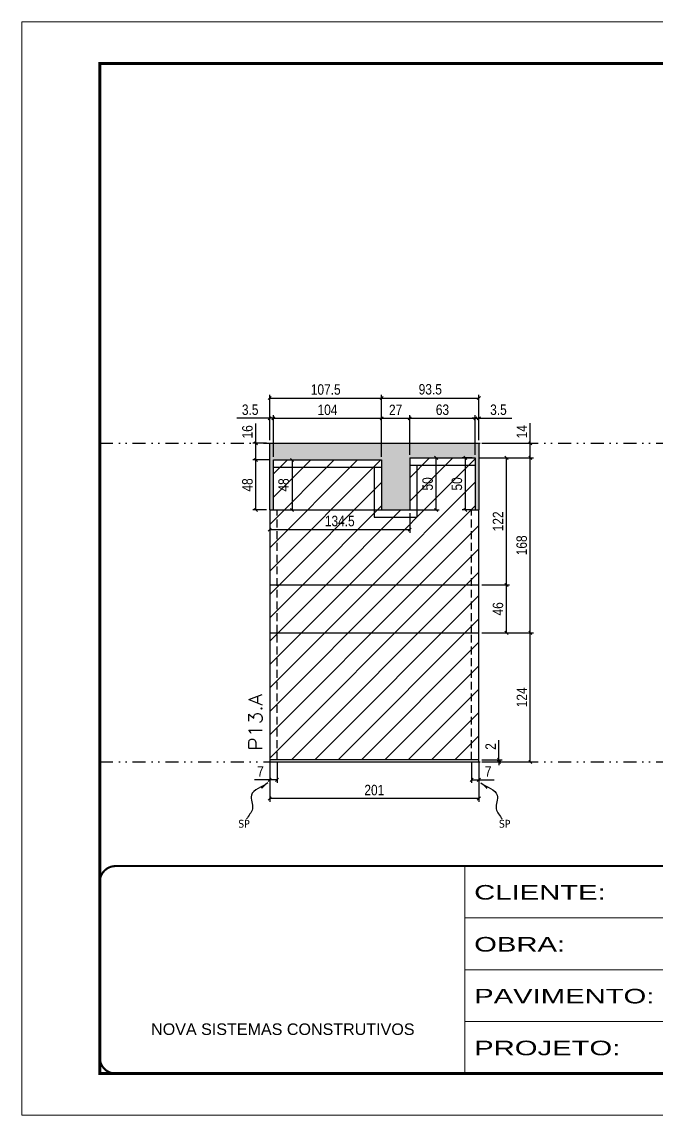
# Model space of a CAD drawing. Extents: x 14400 to 27878, y -21631 to 6985.
# Drawn here: x 16012 to 16622, y 192 to 1242 of the extents above; entities that cross this region are included whole.
import ezdxf

# ---------------------------------------------------------------- set-up
doc = ezdxf.new("R2010")
doc.units = 0
for name, pattern in [('CONTINUO', [0]), ('DASHED', [0.75, 0.5, -0.25]), ('DIVIDE2', [0.625, 0.25, -0.125, 0, -0.125, 0, -0.125]), ('HIDDEN', [0.375, 0.25, -0.125])]:
    doc.linetypes.add(name, pattern=pattern)
for name, color, linetype in [('COTA', 241, 'Continuous'), ('Nível', 160, 'Continuous'), ('Painéis', 200, 'Continuous'), ('SARR_2.2x7', 40, 'Continuous'), ('texto', 7, 'Continuous')]:
    doc.layers.add(name, color=color, linetype=linetype)
for name, color, linetype, lineweight in [('Folhas', 255, 'Continuous', 9), ('Hachura', 251, 'Continuous', 9), ('SARRAFO DE PRESSAO', 251, 'DASHED', 9), ('Texto Seção', 7, 'Continuous', 15)]:
    doc.layers.add(name, color=color, linetype=linetype, lineweight=lineweight)
doc.styles.add('ARIAL', font='arial.ttf')
doc.styles.add('COTA TECNICA', font='techl___.ttf', dxfattribs={"height": 10})
doc.styles.add('COTA TECNICA-50', font='techl___.ttf', dxfattribs={"height": 10})
doc.styles.add('REGUA-120', font='ROMANS.shx', dxfattribs={"height": 15})
doc.styles.get("Standard").update_dxf_attribs({"font": 'arial.ttf'})
doc.styles.add('Tecnologia', font='')
doc.styles.get('Tecnologia').set_extended_font_data('Forgotten Futurist')
doc.dimstyles.new('COTA PAINEL-50', dxfattribs={"dimtxt": 10, "dimasz": 3, "dimexe": 3, "dimexo": 3, "dimgap": 3, "dimtad": 1, "dimdec": 1, "dimzin": 12, "dimdsep": 46, "dimtxsty": 'COTA TECNICA-50', "dimblk1": 'OBLIQUE', "dimblk2": 'OBLIQUE', "dimsah": 1, "dimcen": 0.9, "dimclrd": 4, "dimclre": 4, "dimclrt": 240, "dimadec": 1, "dimazin": 3, "dimtfac": 1, "dimtdec": 1, "dimtmove": 0, "dimatfit": 3, "dimfxl": 1, "dimtolj": 1, "dimtzin": 12, "dimarcsym": 0})
doc.dimstyles.new('PAINEL', dxfattribs={"dimtxt": 10, "dimasz": 3, "dimexe": 3, "dimexo": 3, "dimgap": 3, "dimtad": 1, "dimdec": 1, "dimzin": 12, "dimdsep": 46, "dimtxsty": 'COTA TECNICA', "dimblk1": 'OBLIQUE', "dimblk2": 'OBLIQUE', "dimsah": 1, "dimcen": 0.9, "dimclrd": 4, "dimclre": 4, "dimclrt": 240, "dimadec": 1, "dimazin": 3, "dimtfac": 1, "dimtdec": 1, "dimtmove": 0, "dimatfit": 3, "dimfxl": 1, "dimtolj": 1, "dimtzin": 12, "dimarcsym": 0})
doc.dimstyles.get("Standard").update_dxf_attribs({"dimtxt": 0.18, "dimasz": 0.18, "dimexe": 0.18, "dimexo": 0.0625, "dimgap": 0.09, "dimtad": 0, "dimtih": 1, "dimtoh": 1, "dimdec": 4, "dimzin": 0, "dimdsep": 46, "dimtxsty": 'Standard', "dimcen": 0.09, "dimadec": 0, "dimazin": 0, "dimtfac": 1, "dimtdec": 4, "dimtofl": 0, "dimtmove": 0, "dimatfit": 3, "dimfxl": 1, "dimtolj": 1, "dimtzin": 0, "dimarcsym": 0})

# ---------------------------------------------------------------- blocks, each defined once
blk = doc.blocks.new('9999999999')
at = {"color": 30, "linetype": 'CONTINUO'}
for p, q in [((98564.6, 34230.2), (98564.6, 34429.4)), ((98564.6, 34379.6), (99584, 34379.6)), ((98564.6, 34329.8), (99488, 34329.8)), ((98564.6, 34280), (99488, 34280))]:
    blk.add_line(p, q, dxfattribs=at)
at = {"color": 30, "linetype": 'CONTINUO', "const_width": 2}
blk.add_lwpolyline([(99584, 34230.2), (99584, 34414.4, 0.414214), (99569, 34429.4), (98229, 34429.4, 0.414214), (98214, 34414.4), (98214, 34245.2, 0.414214), (98229, 34230.2), (99584, 34230.2)], format="xyb", dxfattribs=at)
at = {"layer": 'Folhas'}
blk.add_lwpolyline([(98139, 34190.2), (99624, 34190.2), (99624, 35240.2), (98139, 35240.2)], close=True, dxfattribs=at)
at = {"layer": 'Folhas', "color": 30, "const_width": 3}
blk.add_lwpolyline([(98214, 34230.2), (99584, 34230.2), (99584, 35200.2), (98214, 35200.2)], close=True, dxfattribs=at)
at = {"color": 7, "linetype": 'Continuous', "ltscale": 5, "style": 'ARIAL'}
blk.add_text('NOVA SISTEMAS CONSTRUTIVOS', height=11.059, dxfattribs=at).set_placement((98263.2, 34267.2))
at = {"layer": 'Folhas', "color": 7, "style": 'Tecnologia', "width": 1.5}
for s, p in [('CLIENTE:', (98573.7, 34397.2)), ('OBRA:', (98573.7, 34347.3)), ('PAVIMENTO:', (98573.7, 34297.5)), ('PROJETO:', (98573.7, 34247.7))]:
    blk.add_text(s, height=14, dxfattribs=at).set_placement(p)
blk = doc.blocks.new('_Oblique')
at = {"color": 0, "linetype": 'ByBlock', "lineweight": -2}
blk.add_line((-0.5, -0.5), (0.5, 0.5), dxfattribs=at)
blk = doc.blocks.new('*D1601')
at = {"layer": 'COTA', "color": 4, "lineweight": -2, "transparency": 16777216}
for p, q in [((16250.2, 530.1), (16250.2, 492.9)), ((16451.2, 530.1), (16451.2, 492.9)), ((16451.2, 495.9), (16250.2, 495.9))]:
    blk.add_line(p, q, dxfattribs=at)
at = {"layer": 'Defpoints', "color": 0, "transparency": 16777216}
for p in [(16250.2, 533.1), (16451.2, 533.1), (16250.2, 495.9)]:
    blk.add_point(p, dxfattribs=at)
at = {"layer": 'COTA', "color": 4, "lineweight": -2, "transparency": 16777216, "xscale": 3, "yscale": 3, "zscale": 3, "rotation": 180}
blk.add_blockref('_Oblique', (16250.2, 495.9), dxfattribs=at)
at = {"layer": 'COTA', "color": 4, "lineweight": -2, "transparency": 16777216, "xscale": 3, "yscale": 3, "zscale": 3}
blk.add_blockref('_Oblique', (16451.2, 495.9), dxfattribs=at)
at = {"layer": 'COTA', "color": 240, "transparency": 16777216, "insert": (16350.7, 504), "char_height": 10, "attachment_point": 5, "style": 'COTA TECNICA'}
blk.add_mtext('\\A1;201', dxfattribs=at)
blk = doc.blocks.new('*D1602')
at = {"layer": 'COTA', "color": 4, "lineweight": -2, "transparency": 16777216}
for p, q in [((16444.2, 530.1), (16444.2, 510.9)), ((16451.2, 528.1), (16451.2, 510.9)), ((16444.2, 513.9), (16451.2, 513.9)), ((16451.2, 513.9), (16465.9, 513.9))]:
    blk.add_line(p, q, dxfattribs=at)
at = {"layer": 'Defpoints', "color": 0, "transparency": 16777216}
for p in [(16444.2, 533.1), (16451.2, 531.1), (16451.2, 513.9)]:
    blk.add_point(p, dxfattribs=at)
at = {"layer": 'COTA', "color": 4, "lineweight": -2, "transparency": 16777216, "xscale": 3, "yscale": 3, "zscale": 3, "rotation": 180}
blk.add_blockref('_Oblique', (16444.2, 513.9), dxfattribs=at)
at = {"layer": 'COTA', "color": 4, "lineweight": -2, "transparency": 16777216, "xscale": 3, "yscale": 3, "zscale": 3}
blk.add_blockref('_Oblique', (16451.2, 513.9), dxfattribs=at)
at = {"layer": 'COTA', "color": 240, "transparency": 16777216, "insert": (16460.1, 522), "char_height": 10, "attachment_point": 5, "style": 'COTA TECNICA-50'}
blk.add_mtext('\\A1;7', dxfattribs=at)
blk = doc.blocks.new('*D1603')
at = {"layer": 'COTA', "color": 4, "lineweight": -2, "transparency": 16777216}
for p, q in [((16470.5, 533.1), (16470.5, 551.9)), ((16454.2, 533.1), (16473.5, 533.1)), ((16454.2, 531.1), (16473.5, 531.1)), ((16470.5, 531.1), (16470.5, 533.1)), ((16470.5, 531.1), (16470.5, 528.1))]:
    blk.add_line(p, q, dxfattribs=at)
at = {"layer": 'Defpoints', "color": 0, "transparency": 16777216}
for p in [(16451.2, 533.1), (16451.2, 531.1), (16470.5, 531.1)]:
    blk.add_point(p, dxfattribs=at)
at = {"layer": 'COTA', "color": 4, "lineweight": -2, "transparency": 16777216, "xscale": 3, "yscale": 3, "zscale": 3}
for p, rotation in [((16470.5, 533.1), 270), ((16470.5, 531.1), 90)]:
    blk.add_blockref('_Oblique', p, dxfattribs=dict(at, rotation=rotation))
at = {"layer": 'COTA', "color": 240, "transparency": 16777216, "insert": (16462.5, 545.9), "char_height": 10, "attachment_point": 5, "rotation": 90, "style": 'COTA TECNICA-50'}
blk.add_mtext('\\A1;2', dxfattribs=at)
blk = doc.blocks.new('*D1604')
at = {"layer": 'COTA', "color": 4, "lineweight": -2, "transparency": 16777216}
for p, q in [((16450.7, 823.1), (16503.6, 823.1)), ((16500.6, 655.1), (16500.6, 823.1)), ((16454.2, 655.1), (16503.6, 655.1))]:
    blk.add_line(p, q, dxfattribs=at)
at = {"layer": 'Defpoints', "color": 0, "transparency": 16777216}
for p in [(16447.7, 823.1), (16500.6, 823.1), (16451.2, 655.1)]:
    blk.add_point(p, dxfattribs=at)
at = {"layer": 'COTA', "color": 4, "lineweight": -2, "transparency": 16777216, "xscale": 3, "yscale": 3, "zscale": 3}
for p, rotation in [((16500.6, 823.1), 90), ((16500.6, 655.1), 270)]:
    blk.add_blockref('_Oblique', p, dxfattribs=dict(at, rotation=rotation))
at = {"layer": 'COTA', "color": 240, "transparency": 16777216, "insert": (16492.4, 739.1), "char_height": 10, "attachment_point": 5, "rotation": 90, "style": 'COTA TECNICA-50'}
blk.add_mtext('\\A1;168', dxfattribs=at)
blk = doc.blocks.new('*D1605')
at = {"layer": 'COTA', "color": 4, "linetype": 'ByBlock', "lineweight": -2, "transparency": 16777216}
for p, q in [((16454.2, 655.1), (16503.6, 655.1)), ((16500.6, 531.1), (16500.6, 655.1)), ((16454.2, 531.1), (16503.6, 531.1))]:
    blk.add_line(p, q, dxfattribs=at)
at = {"layer": 'Defpoints', "color": 0, "linetype": 'ByBlock', "transparency": 16777216}
for p in [(16451.2, 655.1), (16500.6, 655.1), (16451.2, 531.1)]:
    blk.add_point(p, dxfattribs=at)
at = {"layer": 'COTA', "color": 4, "linetype": 'ByBlock', "lineweight": -2, "transparency": 16777216, "xscale": 3, "yscale": 3, "zscale": 3}
for p, rotation in [((16500.6, 655.1), 90), ((16500.6, 531.1), 270)]:
    blk.add_blockref('_Oblique', p, dxfattribs=dict(at, rotation=rotation))
at = {"layer": 'COTA', "color": 240, "linetype": 'ByBlock', "transparency": 16777216, "insert": (16492.5, 593.1), "char_height": 10, "attachment_point": 5, "rotation": 90, "style": 'COTA TECNICA'}
blk.add_mtext('\\A1;124', dxfattribs=at)
blk = doc.blocks.new('*D1609')
at = {"layer": 'COTA', "color": 4, "lineweight": -2, "transparency": 16777216}
for p, q in [((16250.2, 528.1), (16250.2, 510.9)), ((16257.2, 530.1), (16257.2, 510.9)), ((16250.2, 513.9), (16235.5, 513.9)), ((16257.2, 513.9), (16250.2, 513.9))]:
    blk.add_line(p, q, dxfattribs=at)
at = {"layer": 'Defpoints', "color": 0, "transparency": 16777216}
for p in [(16250.2, 531.1), (16257.2, 533.1), (16250.2, 513.9)]:
    blk.add_point(p, dxfattribs=at)
at = {"layer": 'COTA', "color": 4, "lineweight": -2, "transparency": 16777216, "xscale": 3, "yscale": 3, "zscale": 3, "rotation": 180}
blk.add_blockref('_Oblique', (16250.2, 513.9), dxfattribs=at)
at = {"layer": 'COTA', "color": 4, "lineweight": -2, "transparency": 16777216, "xscale": 3, "yscale": 3, "zscale": 3}
blk.add_blockref('_Oblique', (16257.2, 513.9), dxfattribs=at)
at = {"layer": 'COTA', "color": 240, "transparency": 16777216, "insert": (16241.3, 522), "char_height": 10, "attachment_point": 5, "style": 'COTA TECNICA-50'}
blk.add_mtext('\\A1;7', dxfattribs=at)
blk = doc.blocks.new('*D1614')
at = {"layer": 'COTA', "color": 4, "lineweight": -2, "transparency": 16777216}
for p, q in [((16500.6, 837.1), (16500.6, 856.3)), ((16454.2, 837.1), (16503.6, 837.1)), ((16500.6, 823.1), (16500.6, 837.1)), ((16450.7, 823.1), (16503.6, 823.1))]:
    blk.add_line(p, q, dxfattribs=at)
at = {"layer": 'Defpoints', "color": 0, "transparency": 16777216}
for p in [(16451.2, 837.1), (16500.6, 837.1), (16447.7, 823.1)]:
    blk.add_point(p, dxfattribs=at)
at = {"layer": 'COTA', "color": 4, "lineweight": -2, "transparency": 16777216, "xscale": 3, "yscale": 3, "zscale": 3}
for p, rotation in [((16500.6, 837.1), 90), ((16500.6, 823.1), 270)]:
    blk.add_blockref('_Oblique', p, dxfattribs=dict(at, rotation=rotation))
at = {"layer": 'COTA', "color": 240, "transparency": 16777216, "insert": (16492.5, 848.2), "char_height": 10, "attachment_point": 5, "rotation": 90, "style": 'COTA TECNICA'}
blk.add_mtext('\\A1;14', dxfattribs=at)
blk = doc.blocks.new('*D2803')
at = {"layer": 'COTA', "color": 4, "lineweight": -2, "transparency": 16777216}
for p, q in [((16250.2, 861.1), (16218.6, 861.1)), ((16250.2, 840.1), (16250.2, 864.1)), ((16253.7, 861.1), (16250.2, 861.1)), ((16253.7, 824.1), (16253.7, 864.1)), ((16253.7, 861.1), (16256.7, 861.1))]:
    blk.add_line(p, q, dxfattribs=at)
at = {"layer": 'Defpoints', "color": 0, "transparency": 16777216}
for p in [(16250.2, 861.1), (16250.2, 837.1), (16253.7, 821.1)]:
    blk.add_point(p, dxfattribs=at)
at = {"layer": 'COTA', "color": 4, "lineweight": -2, "transparency": 16777216, "xscale": 3, "yscale": 3, "zscale": 3}
blk.add_blockref('_Oblique', (16250.2, 861.1), dxfattribs=at)
at = {"layer": 'COTA', "color": 4, "lineweight": -2, "transparency": 16777216, "xscale": 3, "yscale": 3, "zscale": 3, "rotation": 180}
blk.add_blockref('_Oblique', (16253.7, 861.1), dxfattribs=at)
at = {"layer": 'COTA', "color": 240, "transparency": 16777216, "insert": (16231.4, 869.3), "char_height": 10, "attachment_point": 5, "style": 'COTA TECNICA'}
blk.add_mtext('\\A1;3.5', dxfattribs=at)
blk = doc.blocks.new('*D2804')
at = {"layer": 'COTA', "color": 4, "lineweight": -2, "transparency": 16777216}
for p, q in [((16253.7, 824.1), (16253.7, 864.1)), ((16253.7, 861.1), (16357.7, 861.1)), ((16357.7, 824.1), (16357.7, 864.1))]:
    blk.add_line(p, q, dxfattribs=at)
at = {"layer": 'Defpoints', "color": 0, "transparency": 16777216}
for p in [(16357.7, 861.1), (16253.7, 821.1), (16357.7, 821.1)]:
    blk.add_point(p, dxfattribs=at)
at = {"layer": 'COTA', "color": 4, "lineweight": -2, "transparency": 16777216, "xscale": 3, "yscale": 3, "zscale": 3, "rotation": 180}
blk.add_blockref('_Oblique', (16253.7, 861.1), dxfattribs=at)
at = {"layer": 'COTA', "color": 4, "lineweight": -2, "transparency": 16777216, "xscale": 3, "yscale": 3, "zscale": 3}
blk.add_blockref('_Oblique', (16357.7, 861.1), dxfattribs=at)
at = {"layer": 'COTA', "color": 240, "transparency": 16777216, "insert": (16305.7, 869.2), "char_height": 10, "attachment_point": 5, "style": 'COTA TECNICA'}
blk.add_mtext('\\A1;104', dxfattribs=at)
blk = doc.blocks.new('*D2805')
at = {"layer": 'COTA', "color": 4, "lineweight": -2, "transparency": 16777216}
for p, q in [((16250.2, 840.1), (16250.2, 883.6)), ((16357.7, 824.1), (16357.7, 883.6)), ((16250.2, 880.6), (16357.7, 880.6))]:
    blk.add_line(p, q, dxfattribs=at)
at = {"layer": 'Defpoints', "color": 0, "transparency": 16777216}
for p in [(16357.7, 880.6), (16250.2, 837.1), (16357.7, 821.1)]:
    blk.add_point(p, dxfattribs=at)
at = {"layer": 'COTA', "color": 4, "lineweight": -2, "transparency": 16777216, "xscale": 3, "yscale": 3, "zscale": 3, "rotation": 180}
blk.add_blockref('_Oblique', (16250.2, 880.6), dxfattribs=at)
at = {"layer": 'COTA', "color": 4, "lineweight": -2, "transparency": 16777216, "xscale": 3, "yscale": 3, "zscale": 3}
blk.add_blockref('_Oblique', (16357.7, 880.6), dxfattribs=at)
at = {"layer": 'COTA', "color": 240, "transparency": 16777216, "insert": (16304, 888.7), "char_height": 10, "attachment_point": 5, "style": 'COTA TECNICA'}
blk.add_mtext('\\A1;107.5', dxfattribs=at)
blk = doc.blocks.new('*D2806')
at = {"layer": 'COTA', "color": 4, "lineweight": -2, "transparency": 16777216}
for p, q in [((16357.7, 824.1), (16357.7, 864.1)), ((16357.7, 861.1), (16384.7, 861.1)), ((16384.7, 826.1), (16384.7, 864.1))]:
    blk.add_line(p, q, dxfattribs=at)
at = {"layer": 'Defpoints', "color": 0, "transparency": 16777216}
for p in [(16384.7, 861.1), (16357.7, 821.1), (16384.7, 823.1)]:
    blk.add_point(p, dxfattribs=at)
at = {"layer": 'COTA', "color": 4, "lineweight": -2, "transparency": 16777216, "xscale": 3, "yscale": 3, "zscale": 3, "rotation": 180}
blk.add_blockref('_Oblique', (16357.7, 861.1), dxfattribs=at)
at = {"layer": 'COTA', "color": 4, "lineweight": -2, "transparency": 16777216, "xscale": 3, "yscale": 3, "zscale": 3}
blk.add_blockref('_Oblique', (16384.7, 861.1), dxfattribs=at)
at = {"layer": 'COTA', "color": 240, "transparency": 16777216, "insert": (16371.2, 869.2), "char_height": 10, "attachment_point": 5, "style": 'COTA TECNICA'}
blk.add_mtext('\\A1;27', dxfattribs=at)
blk = doc.blocks.new('*D2807')
at = {"layer": 'COTA', "color": 4, "lineweight": -2, "transparency": 16777216}
for p, q in [((16384.7, 826.1), (16384.7, 864.1)), ((16384.7, 861.1), (16447.7, 861.1)), ((16447.7, 826.1), (16447.7, 864.1))]:
    blk.add_line(p, q, dxfattribs=at)
at = {"layer": 'Defpoints', "color": 0, "transparency": 16777216}
for p in [(16447.7, 861.1), (16384.7, 823.1), (16447.7, 823.1)]:
    blk.add_point(p, dxfattribs=at)
at = {"layer": 'COTA', "color": 4, "lineweight": -2, "transparency": 16777216, "xscale": 3, "yscale": 3, "zscale": 3, "rotation": 180}
blk.add_blockref('_Oblique', (16384.7, 861.1), dxfattribs=at)
at = {"layer": 'COTA', "color": 4, "lineweight": -2, "transparency": 16777216, "xscale": 3, "yscale": 3, "zscale": 3}
blk.add_blockref('_Oblique', (16447.7, 861.1), dxfattribs=at)
at = {"layer": 'COTA', "color": 240, "transparency": 16777216, "insert": (16416.2, 869.3), "char_height": 10, "attachment_point": 5, "style": 'COTA TECNICA'}
blk.add_mtext('\\A1;63', dxfattribs=at)
blk = doc.blocks.new('*D2808')
at = {"layer": 'COTA', "color": 4, "lineweight": -2, "transparency": 16777216}
for p, q in [((16447.7, 861.1), (16444.7, 861.1)), ((16447.7, 826.1), (16447.7, 864.1)), ((16447.7, 861.1), (16451.2, 861.1)), ((16451.2, 840.1), (16451.2, 864.1)), ((16451.2, 861.1), (16482.8, 861.1))]:
    blk.add_line(p, q, dxfattribs=at)
at = {"layer": 'Defpoints', "color": 0, "transparency": 16777216}
for p in [(16451.2, 861.1), (16451.2, 837.1), (16447.7, 823.1)]:
    blk.add_point(p, dxfattribs=at)
at = {"layer": 'COTA', "color": 4, "lineweight": -2, "transparency": 16777216, "xscale": 3, "yscale": 3, "zscale": 3}
blk.add_blockref('_Oblique', (16447.7, 861.1), dxfattribs=at)
at = {"layer": 'COTA', "color": 4, "lineweight": -2, "transparency": 16777216, "xscale": 3, "yscale": 3, "zscale": 3, "rotation": 180}
blk.add_blockref('_Oblique', (16451.2, 861.1), dxfattribs=at)
at = {"layer": 'COTA', "color": 240, "transparency": 16777216, "insert": (16470, 869.3), "char_height": 10, "attachment_point": 5, "style": 'COTA TECNICA'}
blk.add_mtext('\\A1;3.5', dxfattribs=at)
blk = doc.blocks.new('*D2809')
at = {"layer": 'COTA', "color": 4, "lineweight": -2, "transparency": 16777216}
for p, q in [((16357.7, 824.1), (16357.7, 883.6)), ((16451.2, 840.1), (16451.2, 883.6)), ((16357.7, 880.6), (16451.2, 880.6))]:
    blk.add_line(p, q, dxfattribs=at)
at = {"layer": 'Defpoints', "color": 0, "transparency": 16777216}
for p in [(16451.2, 880.6), (16451.2, 837.1), (16357.7, 821.1)]:
    blk.add_point(p, dxfattribs=at)
at = {"layer": 'COTA', "color": 4, "lineweight": -2, "transparency": 16777216, "xscale": 3, "yscale": 3, "zscale": 3, "rotation": 180}
blk.add_blockref('_Oblique', (16357.7, 880.6), dxfattribs=at)
at = {"layer": 'COTA', "color": 4, "lineweight": -2, "transparency": 16777216, "xscale": 3, "yscale": 3, "zscale": 3}
blk.add_blockref('_Oblique', (16451.2, 880.6), dxfattribs=at)
at = {"layer": 'COTA', "color": 240, "transparency": 16777216, "insert": (16404.5, 888.9), "char_height": 10, "attachment_point": 5, "style": 'COTA TECNICA'}
blk.add_mtext('\\A1;93.5', dxfattribs=at)
blk = doc.blocks.new('*D2810')
at = {"layer": 'COTA', "color": 4, "lineweight": -2, "transparency": 16777216}
for p, q in [((16250.2, 770.1), (16250.2, 751.2)), ((16384.7, 770.1), (16384.7, 751.2)), ((16250.2, 754.2), (16384.7, 754.2))]:
    blk.add_line(p, q, dxfattribs=at)
at = {"layer": 'Defpoints', "color": 0, "transparency": 16777216}
for p in [(16250.2, 773.1), (16384.7, 773.1), (16384.7, 754.2)]:
    blk.add_point(p, dxfattribs=at)
at = {"layer": 'COTA', "color": 4, "lineweight": -2, "transparency": 16777216, "xscale": 3, "yscale": 3, "zscale": 3, "rotation": 180}
blk.add_blockref('_Oblique', (16250.2, 754.2), dxfattribs=at)
at = {"layer": 'COTA', "color": 4, "lineweight": -2, "transparency": 16777216, "xscale": 3, "yscale": 3, "zscale": 3}
blk.add_blockref('_Oblique', (16384.7, 754.2), dxfattribs=at)
at = {"layer": 'COTA', "color": 240, "transparency": 16777216, "insert": (16317.5, 762.4), "char_height": 10, "attachment_point": 5, "style": 'COTA TECNICA'}
blk.add_mtext('\\A1;134.5', dxfattribs=at)
blk = doc.blocks.new('*D2811')
at = {"layer": 'COTA', "color": 4, "lineweight": -2, "transparency": 16777216}
for p, q in [((16256.7, 821.1), (16274.7, 821.1)), ((16271.7, 821.1), (16271.7, 773.1)), ((16256.7, 773.1), (16274.7, 773.1))]:
    blk.add_line(p, q, dxfattribs=at)
at = {"layer": 'Defpoints', "color": 0, "transparency": 16777216}
for p in [(16253.7, 821.1), (16253.7, 773.1), (16271.7, 773.1)]:
    blk.add_point(p, dxfattribs=at)
at = {"layer": 'COTA', "color": 4, "lineweight": -2, "transparency": 16777216, "xscale": 3, "yscale": 3, "zscale": 3}
for p, rotation in [((16271.7, 821.1), 90), ((16271.7, 773.1), 270)]:
    blk.add_blockref('_Oblique', p, dxfattribs=dict(at, rotation=rotation))
at = {"layer": 'COTA', "color": 240, "transparency": 16777216, "insert": (16263.6, 797.1), "char_height": 10, "attachment_point": 5, "rotation": 90, "style": 'COTA TECNICA'}
blk.add_mtext('\\A1;48', dxfattribs=at)
blk = doc.blocks.new('*D2812')
at = {"layer": 'COTA', "color": 4, "lineweight": -2, "transparency": 16777216}
for p, q in [((16444.7, 823.1), (16435.2, 823.1)), ((16438.2, 773.1), (16438.2, 823.1)), ((16444.7, 773.1), (16435.2, 773.1))]:
    blk.add_line(p, q, dxfattribs=at)
at = {"layer": 'Defpoints', "color": 0, "transparency": 16777216}
for p in [(16438.2, 823.1), (16447.7, 823.1), (16447.7, 773.1)]:
    blk.add_point(p, dxfattribs=at)
at = {"layer": 'COTA', "color": 4, "lineweight": -2, "transparency": 16777216, "xscale": 3, "yscale": 3, "zscale": 3}
for p, rotation in [((16438.2, 823.1), 90), ((16438.2, 773.1), 270)]:
    blk.add_blockref('_Oblique', p, dxfattribs=dict(at, rotation=rotation))
at = {"layer": 'COTA', "color": 240, "transparency": 16777216, "insert": (16430.1, 798.1), "char_height": 10, "attachment_point": 5, "rotation": 90, "style": 'COTA TECNICA'}
blk.add_mtext('\\A1;50', dxfattribs=at)
blk = doc.blocks.new('*D2813')
at = {"layer": 'COTA', "color": 4, "lineweight": -2, "transparency": 16777216}
for p, q in [((16387.7, 823.1), (16413.1, 823.1)), ((16410.1, 773.1), (16410.1, 823.1)), ((16387.7, 773.1), (16413.1, 773.1))]:
    blk.add_line(p, q, dxfattribs=at)
at = {"layer": 'Defpoints', "color": 0, "transparency": 16777216}
for p in [(16384.7, 823.1), (16410.1, 823.1), (16384.7, 773.1)]:
    blk.add_point(p, dxfattribs=at)
at = {"layer": 'COTA', "color": 4, "lineweight": -2, "transparency": 16777216, "xscale": 3, "yscale": 3, "zscale": 3}
for p, rotation in [((16410.1, 823.1), 90), ((16410.1, 773.1), 270)]:
    blk.add_blockref('_Oblique', p, dxfattribs=dict(at, rotation=rotation))
at = {"layer": 'COTA', "color": 240, "transparency": 16777216, "insert": (16402, 798.1), "char_height": 10, "attachment_point": 5, "rotation": 90, "style": 'COTA TECNICA'}
blk.add_mtext('\\A1;50', dxfattribs=at)
blk = doc.blocks.new('*D2830')
at = {"layer": 'COTA', "color": 4, "lineweight": -2, "transparency": 16777216}
for p, q in [((16454.2, 701.1), (16480.7, 701.1)), ((16477.7, 655.1), (16477.7, 701.1)), ((16454.2, 655.1), (16480.7, 655.1))]:
    blk.add_line(p, q, dxfattribs=at)
at = {"layer": 'Defpoints', "color": 0, "transparency": 16777216}
for p in [(16451.2, 701.1), (16477.7, 701.1), (16451.2, 655.1)]:
    blk.add_point(p, dxfattribs=at)
at = {"layer": 'COTA', "color": 4, "lineweight": -2, "transparency": 16777216, "xscale": 3, "yscale": 3, "zscale": 3}
for p, rotation in [((16477.7, 701.1), 90), ((16477.7, 655.1), 270)]:
    blk.add_blockref('_Oblique', p, dxfattribs=dict(at, rotation=rotation))
at = {"layer": 'COTA', "color": 240, "transparency": 16777216, "insert": (16469.6, 678.1), "char_height": 10, "attachment_point": 5, "rotation": 90, "style": 'COTA TECNICA'}
blk.add_mtext('\\A1;46', dxfattribs=at)
blk = doc.blocks.new('*D2831')
at = {"layer": 'COTA', "color": 4, "lineweight": -2, "transparency": 16777216}
for p, q in [((16450.7, 823.1), (16480.7, 823.1)), ((16477.7, 701.1), (16477.7, 823.1)), ((16454.2, 701.1), (16480.7, 701.1))]:
    blk.add_line(p, q, dxfattribs=at)
at = {"layer": 'Defpoints', "color": 0, "transparency": 16777216}
for p in [(16447.7, 823.1), (16477.7, 823.1), (16451.2, 701.1)]:
    blk.add_point(p, dxfattribs=at)
at = {"layer": 'COTA', "color": 4, "lineweight": -2, "transparency": 16777216, "xscale": 3, "yscale": 3, "zscale": 3}
for p, rotation in [((16477.7, 823.1), 90), ((16477.7, 701.1), 270)]:
    blk.add_blockref('_Oblique', p, dxfattribs=dict(at, rotation=rotation))
at = {"layer": 'COTA', "color": 240, "transparency": 16777216, "insert": (16469.6, 762.1), "char_height": 10, "attachment_point": 5, "rotation": 90, "style": 'COTA TECNICA'}
blk.add_mtext('\\A1;122', dxfattribs=at)
blk = doc.blocks.new('*D3095')
at = {"layer": 'COTA', "color": 4, "lineweight": -2, "transparency": 16777216}
for p, q in [((16250.7, 821.1), (16233.9, 821.1)), ((16236.9, 773.1), (16236.9, 821.1)), ((16247.2, 773.1), (16233.9, 773.1))]:
    blk.add_line(p, q, dxfattribs=at)
at = {"layer": 'Defpoints', "color": 0, "transparency": 16777216}
for p in [(16236.9, 821.1), (16253.7, 821.1), (16250.2, 773.1)]:
    blk.add_point(p, dxfattribs=at)
at = {"layer": 'COTA', "color": 4, "lineweight": -2, "transparency": 16777216, "xscale": 3, "yscale": 3, "zscale": 3}
for p, rotation in [((16236.9, 821.1), 90), ((16236.9, 773.1), 270)]:
    blk.add_blockref('_Oblique', p, dxfattribs=dict(at, rotation=rotation))
at = {"layer": 'COTA', "color": 240, "transparency": 16777216, "insert": (16228.8, 797.1), "char_height": 10, "attachment_point": 5, "rotation": 90, "style": 'COTA TECNICA'}
blk.add_mtext('\\A1;48', dxfattribs=at)
blk = doc.blocks.new('*D3096')
at = {"layer": 'COTA', "color": 4, "lineweight": -2, "transparency": 16777216}
for p, q in [((16236.9, 837.1), (16236.9, 856.1)), ((16247.2, 837.1), (16233.9, 837.1)), ((16236.9, 821.1), (16236.9, 837.1)), ((16250.7, 821.1), (16233.9, 821.1))]:
    blk.add_line(p, q, dxfattribs=at)
at = {"layer": 'Defpoints', "color": 0, "transparency": 16777216}
for p in [(16236.9, 837.1), (16250.2, 837.1), (16253.7, 821.1)]:
    blk.add_point(p, dxfattribs=at)
at = {"layer": 'COTA', "color": 4, "lineweight": -2, "transparency": 16777216, "xscale": 3, "yscale": 3, "zscale": 3}
for p, rotation in [((16236.9, 837.1), 90), ((16236.9, 821.1), 270)]:
    blk.add_blockref('_Oblique', p, dxfattribs=dict(at, rotation=rotation))
at = {"layer": 'COTA', "color": 240, "transparency": 16777216, "insert": (16228.8, 848.1), "char_height": 10, "attachment_point": 5, "rotation": 90, "style": 'COTA TECNICA'}
blk.add_mtext('\\A1;16', dxfattribs=at)

msp = doc.modelspace()

# ---------------------------------------------------------------- hatches: boundary and pattern name
at = {"layer": 'COTA'}
h = msp.add_hatch(dxfattribs=at)
h.set_pattern_fill('AR-CONC', color=256, scale=0.03)
h.set_pattern_definition([(50, (-1585, 0), (5.4655401, -0.4781726), [0.5715, -6.2865]), (355, (-1585, 0), (-1.0573026, 5.7317054), [0.4572, -5.0292175]), (100.451445, (-1584.5445, -0.04), (4.4082374, 5.2535326), [0.4857003, -5.3427073]), (46.1842, (-1585, 1.524), (8.1323712, -1.2612698), [0.85725, -9.42975]), (96.63556, (-1584.322, 1.419), (7.122124, 7.4227837), [0.7285507, -8.0140682]), (351.18415, (-1585, 1.524), (7.122124, 7.4227837), [0.685799, -7.543792]), (21, (-1584.238, 1.143), (4.5484317, -3.067956), [0.5715, -6.2865]), (326, (-1584.238, 1.143), (1.8540609, 5.525639), [0.4572, -5.0292]), (71.451445, (-1583.859, 0.8873), (6.4024926, 2.457683), [0.4857003, -5.3426981]), (37.5, (-1585, 0), (0.0926581, 2.53665117), [0, -4.96824, 0, -5.1054, 0, -5.04825]), (7.5, (-1585, 0), (2.00458988, 3.00541724), [0, -2.91084, 0, -4.85394, 0, -1.92405]), (327.5, (-1586.6993, 0), (4.06771786, -0.17186232), [0, -1.905, 0, -5.9436, 0, -7.8867]), (317.5, (-1587.4613, 0), (4.44387544, 0.7627947), [0, -2.4765, 0, -3.94716, 0, -5.6007])])
h.paths.add_polyline_path([(16384.705, 823.135), (16447.705, 823.135), (16447.705, 773.135), (16451.205, 773.135), (16451.205, 837.135), (16250.205, 837.135), (16250.205, 773.135), (16253.705, 773.135), (16253.705, 821.135), (16357.705, 821.135), (16357.705, 773.135), (16384.705, 773.135)])
at = {"layer": 'Hachura'}
h = msp.add_hatch(dxfattribs=at)
h.set_pattern_fill('ANSI31', color=256, scale=5)
h.paths.add_polyline_path([(16357.705, 821.135), (16253.705, 821.135), (16253.705, 773.135), (16357.705, 773.135)], flags=17)
h.paths.add_polyline_path([(16451.205, 773.135), (16447.705, 773.135), (16447.705, 823.135), (16384.705, 823.135), (16384.705, 773.135), (16250.205, 773.135), (16250.205, 701.135), (16451.205, 701.135)])
h = msp.add_hatch(dxfattribs=at)
h.set_pattern_fill('ANSI31', color=256, scale=5)
h.paths.add_polyline_path([(16451.205, 701.135), (16250.205, 701.135), (16250.205, 655.135), (16451.205, 655.135)])
h.paths.add_polyline_path([(16451.205, 655.135), (16250.205, 655.135), (16250.205, 533.135), (16451.205, 533.135)])
h.paths.add_polyline_path([(16858.483, 655.135), (16657.483, 655.135), (16657.483, 533.135), (16858.483, 533.135)])
h.paths.add_polyline_path([(16858.483, 697.135), (16657.483, 697.135), (16657.483, 655.135), (16858.483, 655.135)])
h.paths.add_polyline_path([(16854.983, 819.135), (16660.983, 819.135), (16660.983, 773.135), (16657.483, 773.135), (16657.483, 697.135), (16858.483, 697.135), (16858.483, 773.135), (16854.983, 773.135)])
h.paths.add_polyline_path([(17063.934, 773.135), (17044.934, 773.135), (17044.934, 533.135), (17063.934, 533.135)])
h.paths.add_polyline_path([(17279.649, 773.135), (17260.649, 773.135), (17260.649, 533.135), (17279.649, 533.135)])

# ---------------------------------------------------------------- linework, layer by layer
at = {"layer": 'COTA'}
for p, q in [((16250.205, 773.135), (16250.205, 837.135)), ((16250.205, 837.135), (16451.205, 837.135)), ((16451.205, 837.135), (16451.205, 773.135)), ((16350.705, 773.135), (16350.705, 766.135)), ((16384.705, 773.135), (16391.705, 773.135)), ((16391.705, 773.135), (16391.705, 766.135))]:
    msp.add_line(p, q, dxfattribs=at)
at = {"layer": 'Nível', "color": 4, "linetype": 'DIVIDE2', "ltscale": 50}
for p, q in [((16086.967, 837.135), (17456.967, 837.135)), ((16086.967, 531.135), (17456.967, 531.135))]:
    msp.add_line(p, q, dxfattribs=at)
at = {"layer": 'Painéis'}
for p, q in [((16253.705, 821.135), (16357.705, 821.135)), ((16253.705, 773.135), (16253.705, 821.135)), ((16357.705, 821.135), (16357.705, 773.135)), ((16384.705, 823.135), (16384.705, 773.135)), ((16384.705, 823.135), (16447.705, 823.135)), ((16447.705, 823.135), (16447.705, 773.135)), ((16250.205, 773.135), (16250.205, 533.135)), ((16250.205, 773.135), (16384.705, 773.135)), ((16444.205, 773.135), (16451.205, 773.135)), ((16451.205, 533.135), (16451.205, 773.135)), ((16250.205, 701.135), (16451.205, 701.135)), ((16250.205, 655.135), (16451.205, 655.135))]:
    msp.add_line(p, q, dxfattribs=at)
msp.add_lwpolyline([(16451.205, 533.135), (16250.205, 533.135), (16250.205, 531.135), (16451.205, 531.135)], close=True, dxfattribs=at)
at = {"layer": 'SARR_2.2x7'}
for p, q in [((16253.705, 814.135), (16357.705, 814.135)), ((16350.705, 814.135), (16350.705, 773.135)), ((16384.705, 816.135), (16447.705, 816.135)), ((16391.705, 816.135), (16391.705, 773.135)), ((16350.705, 766.135), (16391.705, 766.135))]:
    msp.add_line(p, q, dxfattribs=at)
at = {"layer": 'SARR_2.2x7', "linetype": 'HIDDEN', "ltscale": 30}
for p, q in [((16257.205, 655.135), (16257.205, 773.135)), ((16444.205, 655.135), (16444.205, 773.135)), ((16257.205, 533.135), (16257.205, 655.135)), ((16444.205, 533.135), (16444.205, 655.135))]:
    msp.add_line(p, q, dxfattribs=at)

# ---------------------------------------------------------------- block references
at = {"layer": 'SARRAFO DE PRESSAO', "color": 6, "linetype": 'ByBlock'}
msp.add_blockref('9999999999', (-82127.011, -33998.353), dxfattribs=at)

# ---------------------------------------------------------------- texts
at = {"layer": 'texto', "color": 0, "char_height": 7.5, "attachment_point": 5}
for insert in [(16225.428, 471.644), (16475.982, 471.644)]:
    msp.add_mtext('{\\fTahoma|b0|i0|c0|p34;\\C4;SP}', dxfattribs=dict(at, insert=insert))
at = {"layer": 'Texto Seção', "style": 'REGUA-120', "width": 1.1}
msp.add_text('P13.A', height=13, rotation=90, dxfattribs=at).set_placement((16242.956, 541.898))

# ---------------------------------------------------------------- dimensions: what is measured, and where the dimension line sits
at = {"layer": 'COTA'}
for base, p1, p2, dimstyle, picture, middle in [((16357.705, 880.613), (16250.205, 837.135), (16357.705, 821.135), 'PAINEL', '*D2805', (16303.955, 888.723)), ((16451.205, 880.613), (16357.705, 821.135), (16451.205, 837.135), 'PAINEL', '*D2809', (16404.455, 888.862)), ((16250.205, 861.083), (16253.705, 821.135), (16250.205, 837.135), 'PAINEL', '*D2803', (16231.402, 869.302)), ((16357.705, 861.083), (16253.705, 821.135), (16357.705, 821.135), 'PAINEL', '*D2804', (16305.705, 869.185)), ((16384.705, 861.083), (16357.705, 821.135), (16384.705, 823.135), 'PAINEL', '*D2806', (16371.205, 869.156)), ((16447.705, 861.083), (16384.705, 823.135), (16447.705, 823.135), 'PAINEL', '*D2807', (16416.205, 869.302)), ((16451.205, 861.083), (16447.705, 823.135), (16451.205, 837.135), 'PAINEL', '*D2808', (16470.008, 869.302)), ((16384.705, 754.204), (16250.205, 773.135), (16384.705, 773.135), 'PAINEL', '*D2810', (16317.455, 762.424)), ((16451.205, 513.893), (16444.205, 533.135), (16451.205, 531.135), 'COTA PAINEL-50', '*D1602', (16460.07, 521.966))]:
    dim = msp.add_linear_dim(base=base, p1=p1, p2=p2, dimstyle=dimstyle, dxfattribs=at)
    dim.commit()
    dim.dimension.update_dxf_attribs({"geometry": picture, "text_midpoint": middle})
for base, p1, p2, angle, dimstyle, picture, middle in [((16236.929, 837.135), (16253.705, 821.135), (16250.205, 837.135), 90, 'PAINEL', '*D3096', (16228.827, 848.142)), ((16500.572, 837.135), (16447.705, 823.135), (16451.205, 837.135), 90, 'PAINEL', '*D1614', (16492.499, 848.193)), ((16236.929, 821.135), (16250.205, 773.135), (16253.705, 821.135), 90, 'PAINEL', '*D3095', (16228.834, 797.135)), ((16271.679, 773.135), (16253.705, 821.135), (16253.705, 773.135), 90, 'PAINEL', '*D2811', (16263.584, 797.135)), ((16410.076, 823.135), (16384.705, 773.135), (16384.705, 823.135), 90, 'PAINEL', '*D2813', (16401.966, 798.135)), ((16438.204, 823.135), (16447.705, 773.135), (16447.705, 823.135), 90, 'PAINEL', '*D2812', (16430.094, 798.135)), ((16500.572, 823.135), (16451.205, 655.135), (16447.705, 823.135), 90, 'COTA PAINEL-50', '*D1604', (16492.448, 739.135)), ((16477.688, 701.135), (16451.205, 655.135), (16451.205, 701.135), 90, 'PAINEL', '*D2830', (16469.586, 678.135)), ((16250.205, 513.893), (16257.205, 533.135), (16250.205, 531.135), 180, 'COTA PAINEL-50', '*D1609', (16241.339, 521.966))]:
    dim = msp.add_linear_dim(base=base, p1=p1, p2=p2, angle=angle, dimstyle=dimstyle, dxfattribs=at)
    dim.commit()
    dim.dimension.update_dxf_attribs({"geometry": picture, "text_midpoint": middle})
for base, p1, p2, angle, override, picture, middle in [((16477.688, 823.135), (16451.205, 701.135), (16447.705, 823.135), 90, {"dimtmove": 1}, '*D2831', (16469.63, 762.135)), ((16250.205, 495.871), (16451.205, 533.135), (16250.205, 533.135), 180, {"dimarcsym": 2}, '*D1601', (16350.705, 503.973))]:
    dim = msp.add_linear_dim(base=base, p1=p1, p2=p2, angle=angle, dimstyle='PAINEL', override=override, dxfattribs=at)
    dim.commit()
    dim.dimension.update_dxf_attribs({"geometry": picture, "text_midpoint": middle})
at = {"layer": 'COTA', "linetype": 'ByBlock'}
dim = msp.add_aligned_dim(p1=(16451.205, 531.135), p2=(16451.205, 655.135), distance=-49.367, dimstyle='PAINEL', dxfattribs=at)
dim.commit()
dim.dimension.update_dxf_attribs({"geometry": '*D1605', "text_midpoint": (16492.499, 593.135)})
at = {"layer": 'COTA'}
dim = msp.add_linear_dim(base=(16470.463, 531.135), p1=(16451.205, 533.135), p2=(16451.205, 531.135), angle=90, dimstyle='COTA PAINEL-50', dxfattribs=at)
dim.commit()
dim.dimension.update_dxf_attribs({"geometry": '*D1603', "text_midpoint": (16470.463, 545.882), "dimtype": 160})

# ---------------------------------------------------------------- leaders
at = {"layer": 'COTA', "path_type": 1}
for points in [[(16248.376, 510.954), (16232.591, 499.119), (16233.516, 486.113), (16227.963, 476.331)], [(16453.034, 510.954), (16468.819, 499.119), (16467.894, 486.113), (16473.447, 476.331)]]:
    msp.add_leader(points, dimstyle='Standard', override={"dimasz": 8}, dxfattribs=at)

doc.saveas('drawing.dxf')
